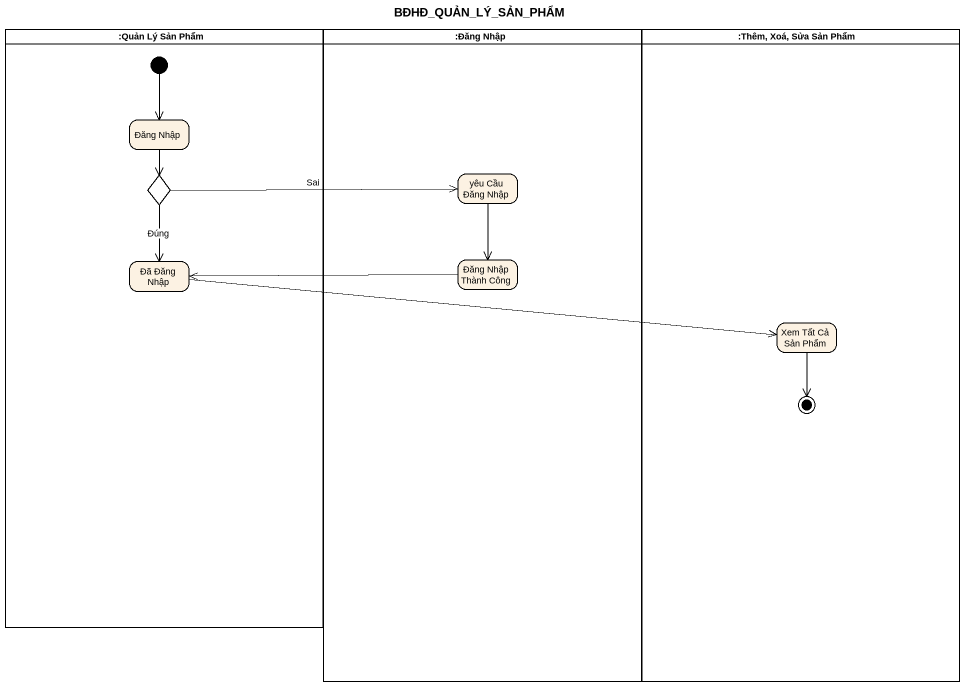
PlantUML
@startuml
title BĐHĐ_QUẢN_LÝ_SẢN_PHẨM
hide empty description
state ":Quản Lý Sản Phẩm" as Quản_Lý_Sản_Phẩm <<partition>> {
  state "Đăng Nhập" as Đăng_Nhập_2
  state choice1 <<choice>>
  state "Đã Đăng Nhập" as Đã_Đăng_Nhập
  [*] --> Đăng_Nhập_2
}
state ":Đăng Nhập" as Đăng_Nhập <<partition>> {
  state "yêu Cầu Đăng Nhập" as yêu_Cầu_Đăng_Nhập
  state "Đăng Nhập Thành Công" as Đăng_Nhập_Thành_Công
}
state ":Thêm, Xoá, Sửa Sản Phẩm" as Thêm_Xoá_Sửa_Sản_Phẩm <<partition>> {
  state "Xem Tất Cả Sản Phẩm" as Xem_Tất_Cả_Sản_Phẩm
  Xem_Tất_Cả_Sản_Phẩm --> [*]
}
Đăng_Nhập_2 --> choice1
choice1 -right-> yêu_Cầu_Đăng_Nhập : Sai
choice1 --> Đã_Đăng_Nhập : Đúng
yêu_Cầu_Đăng_Nhập --> Đăng_Nhập_Thành_Công
Đã_Đăng_Nhập -right-> Xem_Tất_Cả_Sản_Phẩm
Đăng_Nhập_Thành_Công -left-> Đã_Đăng_Nhập
@enduml
